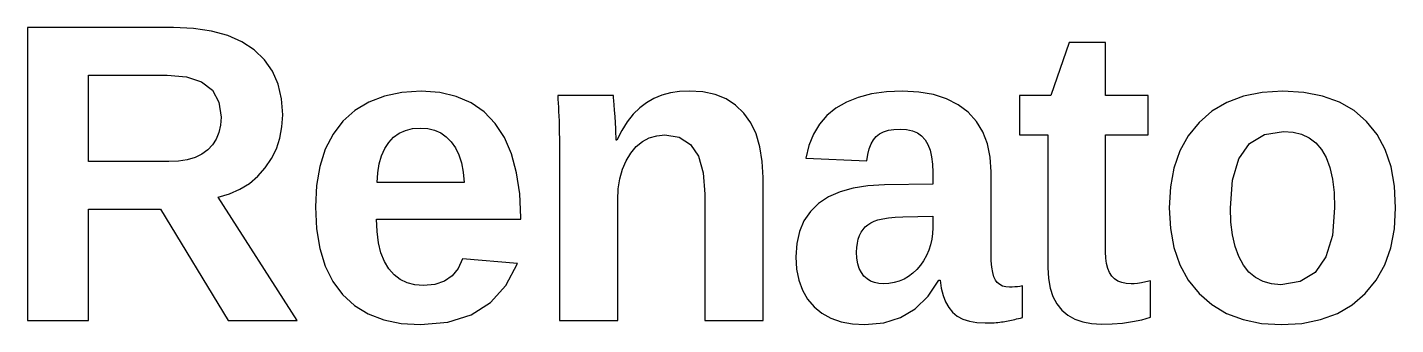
# Model space of a CAD drawing. Header units: metres. Extents: x 18 to 589, y 31 to 387.
# Drawn here: x 174.36 to 210.11, y 320.57 to 328.32 of the extents above; entities that cross this region are included whole.
import ezdxf

# ---------------------------------------------------------------- set-up
doc = ezdxf.new("R2010")
doc.units = ezdxf.units.M

msp = doc.modelspace()

# ---------------------------------------------------------------- linework, layer by layer
for p, q in [((178.175, 328.322), (174.356, 328.322)), ((174.356, 328.322), (174.356, 320.678)), ((178.697, 328.298), (178.175, 328.322)), ((179.169, 328.228), (178.697, 328.298)), ((179.591, 328.11), (179.169, 328.228)), ((179.963, 327.945), (179.591, 328.11)), ((180.285, 327.733), (179.963, 327.945)), ((201.578, 327.926), (201.101, 326.548)), ((202.533, 327.926), (201.578, 327.926)), ((202.533, 326.548), (202.533, 327.926)), ((180.553, 327.477), (180.285, 327.733)), ((180.761, 327.18), (180.553, 327.477)), ((180.91, 326.842), (180.761, 327.18)), ((175.956, 324.823), (175.956, 327.08)), ((175.956, 327.08), (178.007, 327.08)), ((178.007, 327.08), (178.515, 327.035)), ((178.515, 327.035), (178.91, 326.903)), ((178.91, 326.903), (179.192, 326.683)), ((180.999, 326.463), (180.91, 326.842)), ((179.192, 326.683), (179.361, 326.375)), ((181.029, 326.043), (180.999, 326.463)), ((183.687, 326.531), (183.278, 326.375)), ((184.144, 326.625), (183.687, 326.531)), ((184.649, 326.656), (184.144, 326.625)), ((185.131, 326.623), (184.649, 326.656)), ((185.565, 326.522), (185.131, 326.623)), ((185.951, 326.355), (185.565, 326.522)), ((189.67, 326.548), (188.216, 326.548)), ((188.216, 326.548), (188.222, 326.45)), ((189.676, 326.493), (189.67, 326.548)), ((189.684, 326.41), (189.676, 326.493)), ((190.731, 326.467), (190.538, 326.358)), ((190.939, 326.552), (190.731, 326.467)), ((191.162, 326.613), (190.939, 326.552)), ((191.399, 326.65), (191.162, 326.613)), ((191.65, 326.662), (191.399, 326.65)), ((192.006, 326.639), (191.65, 326.662)), ((192.327, 326.57), (192.006, 326.639)), ((192.613, 326.455), (192.327, 326.57)), ((192.865, 326.294), (192.613, 326.455)), ((196.071, 326.497), (195.76, 326.373)), ((196.418, 326.586), (196.071, 326.497)), ((196.803, 326.639), (196.418, 326.586)), ((197.225, 326.656), (196.803, 326.639)), ((197.65, 326.634), (197.225, 326.656)), ((198.033, 326.569), (197.65, 326.634)), ((198.376, 326.459), (198.033, 326.569)), ((198.678, 326.306), (198.376, 326.459)), ((201.101, 326.548), (200.282, 326.548)), ((200.282, 326.548), (200.282, 325.517)), ((203.645, 326.548), (202.533, 326.548)), ((203.645, 325.517), (203.645, 326.548)), ((206.137, 326.527), (205.699, 326.364)), ((206.624, 326.624), (206.137, 326.527)), ((207.161, 326.656), (206.624, 326.624)), ((207.709, 326.625), (207.161, 326.656)), ((208.202, 326.531), (207.709, 326.625)), ((208.641, 326.374), (208.202, 326.531)), ((179.361, 326.375), (179.417, 325.978)), ((182.917, 326.156), (182.604, 325.875)), ((183.278, 326.375), (182.917, 326.156)), ((186.29, 326.12), (185.951, 326.355)), ((186.581, 325.818), (186.29, 326.12)), ((188.222, 326.45), (188.228, 326.347)), ((188.228, 326.347), (188.234, 326.239)), ((188.234, 326.239), (188.24, 326.126)), ((188.24, 326.126), (188.245, 326.008)), ((189.693, 326.3), (189.684, 326.41)), ((189.703, 326.162), (189.693, 326.3)), ((189.713, 325.997), (189.703, 326.162)), ((190.357, 326.222), (190.189, 326.056)), ((190.538, 326.358), (190.357, 326.222)), ((193.082, 326.087), (192.865, 326.294)), ((195.487, 326.214), (195.251, 326.021)), ((195.76, 326.373), (195.487, 326.214)), ((198.94, 326.108), (198.678, 326.306)), ((199.156, 325.871), (198.94, 326.108)), ((205.312, 326.137), (204.974, 325.845)), ((205.699, 326.364), (205.312, 326.137)), ((209.025, 326.155), (208.641, 326.374)), ((209.355, 325.872), (209.025, 326.155)), ((179.404, 325.769), (179.362, 325.579)), ((179.417, 325.978), (179.404, 325.769)), ((181.01, 325.731), (181.029, 326.043)), ((182.604, 325.875), (182.344, 325.536)), ((186.821, 325.452), (186.581, 325.818)), ((188.245, 326.008), (188.25, 325.881)), ((188.25, 325.881), (188.254, 325.74)), ((188.254, 325.74), (188.257, 325.585)), ((189.723, 325.829), (189.713, 325.997)), ((189.73, 325.684), (189.723, 325.829)), ((190.034, 325.861), (189.892, 325.636)), ((190.189, 326.056), (190.034, 325.861)), ((193.262, 325.835), (193.082, 326.087)), ((193.401, 325.542), (193.262, 325.835)), ((195.055, 325.794), (194.898, 325.534)), ((195.251, 326.021), (195.055, 325.794)), ((199.325, 325.596), (199.156, 325.871)), ((204.974, 325.845), (204.693, 325.497)), ((209.628, 325.531), (209.355, 325.872)), ((179.292, 325.409), (179.195, 325.258)), ((179.362, 325.579), (179.292, 325.409)), ((180.865, 325.159), (180.956, 325.436)), ((180.956, 325.436), (181.01, 325.731)), ((182.344, 325.536), (182.142, 325.143)), ((183.8, 325.322), (183.926, 325.457)), ((183.926, 325.457), (184.072, 325.561)), ((184.072, 325.561), (184.238, 325.636)), ((184.238, 325.636), (184.423, 325.681)), ((184.423, 325.681), (184.628, 325.696)), ((184.628, 325.696), (184.821, 325.682)), ((184.821, 325.682), (184.998, 325.639)), ((184.998, 325.639), (185.159, 325.568)), ((185.159, 325.568), (185.303, 325.469)), ((185.303, 325.469), (185.431, 325.341)), ((187.008, 325.023), (186.821, 325.452)), ((188.257, 325.585), (188.258, 325.417)), ((188.258, 325.417), (188.259, 325.235)), ((189.736, 325.561), (189.73, 325.684)), ((189.739, 325.46), (189.736, 325.561)), ((189.74, 325.381), (189.739, 325.46)), ((189.762, 325.381), (189.74, 325.381)), ((189.892, 325.636), (189.762, 325.381)), ((190.428, 325.346), (190.607, 325.441)), ((190.607, 325.441), (190.802, 325.498)), ((190.802, 325.498), (191.015, 325.517)), ((191.015, 325.517), (191.392, 325.455)), ((191.392, 325.455), (191.685, 325.27)), ((193.501, 325.205), (193.401, 325.542)), ((194.898, 325.534), (194.781, 325.241)), ((196.404, 325.282), (196.466, 325.389)), ((196.466, 325.389), (196.539, 325.476)), ((196.539, 325.476), (196.627, 325.546)), ((196.627, 325.546), (196.733, 325.6)), ((196.733, 325.6), (196.858, 325.638)), ((196.858, 325.638), (197, 325.661)), ((197, 325.661), (197.16, 325.669)), ((197.16, 325.669), (197.332, 325.658)), ((197.332, 325.658), (197.484, 325.624)), ((197.484, 325.624), (197.615, 325.568)), ((197.615, 325.568), (197.726, 325.49)), ((197.726, 325.49), (197.817, 325.39)), ((197.817, 325.39), (197.889, 325.266)), ((199.445, 325.285), (199.325, 325.596)), ((200.282, 325.517), (201.025, 325.517)), ((201.025, 325.517), (201.025, 322.056)), ((202.533, 322.468), (202.533, 325.517)), ((202.533, 325.517), (203.645, 325.517)), ((204.693, 325.497), (204.475, 325.1)), ((206.294, 325.291), (206.683, 325.53)), ((206.683, 325.53), (207.182, 325.609)), ((207.182, 325.609), (207.431, 325.59)), ((207.431, 325.59), (207.654, 325.534)), ((207.654, 325.534), (207.852, 325.439)), ((207.852, 325.439), (208.026, 325.307)), ((209.839, 325.135), (209.628, 325.531)), ((179.07, 325.126), (178.918, 325.017)), ((179.195, 325.258), (179.07, 325.126)), ((180.737, 324.899), (180.865, 325.159)), ((182.142, 325.143), (181.998, 324.696)), ((183.612, 324.975), (183.695, 325.16)), ((183.695, 325.16), (183.8, 325.322)), ((185.431, 325.341), (185.54, 325.184)), ((185.54, 325.184), (185.629, 325)), ((187.141, 324.532), (187.008, 325.023)), ((188.259, 325.235), (188.259, 320.678)), ((190.001, 324.842), (190.123, 325.042)), ((190.123, 325.042), (190.267, 325.213)), ((190.267, 325.213), (190.428, 325.346)), ((191.685, 325.27), (191.894, 324.96)), ((193.561, 324.826), (193.501, 325.205)), ((194.781, 325.241), (194.703, 324.915)), ((196.318, 325.007), (196.355, 325.154)), ((196.355, 325.154), (196.404, 325.282)), ((197.889, 325.266), (197.945, 325.119)), ((197.945, 325.119), (197.985, 324.948)), ((199.518, 324.937), (199.445, 325.285)), ((204.475, 325.1), (204.318, 324.654)), ((206.016, 324.893), (206.294, 325.291)), ((208.026, 325.307), (208.175, 325.137)), ((208.175, 325.137), (208.298, 324.926)), ((209.991, 324.685), (209.839, 325.135)), ((178.05, 324.823), (175.956, 324.823)), ((178.306, 324.835), (178.05, 324.823)), ((178.536, 324.871), (178.306, 324.835)), ((178.74, 324.932), (178.536, 324.871)), ((178.918, 325.017), (178.74, 324.932)), ((180.573, 324.657), (180.737, 324.899)), ((181.998, 324.696), (181.912, 324.195)), ((183.511, 324.532), (183.551, 324.765)), ((183.551, 324.765), (183.612, 324.975)), ((185.629, 325), (185.697, 324.786)), ((185.697, 324.786), (185.745, 324.545)), ((189.906, 324.62), (190.001, 324.842)), ((191.894, 324.96), (192.02, 324.528)), ((193.581, 324.405), (193.561, 324.826)), ((194.703, 324.915), (196.292, 324.839)), ((196.292, 324.839), (196.318, 325.007)), ((197.985, 324.948), (198.009, 324.753)), ((198.009, 324.753), (198.017, 324.535)), ((199.542, 324.551), (199.518, 324.937)), ((205.849, 324.335), (206.016, 324.893)), ((208.298, 324.926), (208.394, 324.668)), ((208.394, 324.668), (208.462, 324.364)), ((210.082, 324.179), (209.991, 324.685)), ((180.157, 324.254), (180.378, 324.44)), ((180.378, 324.44), (180.573, 324.657)), ((183.494, 324.275), (183.511, 324.532)), ((185.745, 324.545), (185.772, 324.275)), ((187.221, 323.979), (187.141, 324.532)), ((189.797, 324.111), (189.838, 324.376)), ((189.838, 324.376), (189.906, 324.62)), ((192.02, 324.528), (192.062, 323.971)), ((193.581, 320.678), (193.581, 324.405)), ((198.017, 324.535), (198.017, 324.237)), ((199.542, 322.414), (199.542, 324.551)), ((204.318, 324.654), (204.225, 324.16)), ((205.794, 323.618), (205.849, 324.335)), ((208.462, 324.364), (208.503, 324.014)), ((179.341, 323.89), (179.639, 323.979)), ((179.639, 323.979), (179.911, 324.101)), ((179.911, 324.101), (180.157, 324.254)), ((181.912, 324.195), (181.883, 323.64)), ((185.772, 324.275), (183.494, 324.275)), ((187.248, 323.363), (187.221, 323.979)), ((189.784, 323.824), (189.797, 324.111)), ((192.062, 323.971), (192.062, 320.678)), ((195.592, 324.034), (195.29, 323.899)), ((195.936, 324.132), (195.592, 324.034)), ((196.323, 324.192), (195.936, 324.132)), ((196.753, 324.215), (196.323, 324.192)), ((198.017, 324.237), (196.753, 324.215)), ((204.225, 324.16), (204.193, 323.618)), ((208.503, 324.014), (208.517, 323.618)), ((210.112, 323.618), (210.082, 324.179)), ((181.408, 320.678), (179.341, 323.89)), ((181.883, 323.64), (181.911, 323.068)), ((189.784, 320.678), (189.784, 323.824)), ((195.031, 323.727), (194.817, 323.518)), ((195.29, 323.899), (195.031, 323.727)), ((204.193, 323.618), (204.225, 323.074)), ((205.807, 323.244), (205.794, 323.618)), ((208.517, 323.618), (208.461, 322.896)), ((210.08, 323.072), (210.112, 323.618)), ((175.956, 323.58), (177.833, 323.58)), ((175.956, 320.678), (175.956, 323.58)), ((177.833, 323.58), (179.607, 320.678)), ((183.496, 322.994), (183.483, 323.32)), ((183.483, 323.32), (187.248, 323.32)), ((187.248, 323.32), (187.248, 323.363)), ((194.651, 323.275), (194.532, 322.998)), ((194.817, 323.518), (194.651, 323.275)), ((196.397, 323.226), (196.482, 323.268)), ((196.482, 323.268), (196.583, 323.303)), ((196.583, 323.303), (196.709, 323.333)), ((196.709, 323.333), (196.86, 323.356)), ((196.86, 323.356), (197.036, 323.373)), ((197.036, 323.373), (197.236, 323.385)), ((197.236, 323.385), (198.017, 323.396)), ((198.017, 323.396), (198.017, 323.098)), ((205.848, 322.908), (205.807, 323.244)), ((181.911, 323.068), (181.996, 322.553)), ((183.534, 322.702), (183.496, 322.994)), ((194.532, 322.998), (194.461, 322.685)), ((196.068, 322.801), (196.101, 322.895)), ((196.101, 322.895), (196.143, 322.978)), ((196.143, 322.978), (196.194, 323.052)), ((196.194, 323.052), (196.253, 323.118)), ((196.253, 323.118), (196.321, 323.176)), ((196.321, 323.176), (196.397, 323.226)), ((198.011, 322.945), (197.99, 322.796)), ((198.017, 323.098), (198.011, 322.945)), ((204.225, 323.074), (204.318, 322.578)), ((205.916, 322.609), (205.848, 322.908)), ((208.461, 322.896), (208.292, 322.334)), ((209.985, 322.575), (210.08, 323.072)), ((181.996, 322.553), (182.139, 322.096)), ((183.597, 322.443), (183.534, 322.702)), ((194.461, 322.685), (194.437, 322.338)), ((196.026, 322.457), (196.031, 322.582)), ((196.031, 322.582), (196.045, 322.697)), ((196.045, 322.697), (196.068, 322.801)), ((197.957, 322.65), (197.91, 322.507)), ((197.99, 322.796), (197.957, 322.65)), ((204.318, 322.578), (204.475, 322.131)), ((206.011, 322.348), (205.916, 322.609)), ((209.827, 322.128), (209.985, 322.575)), ((183.686, 322.218), (183.597, 322.443)), ((183.8, 322.026), (183.686, 322.218)), ((185.724, 322.289), (185.615, 322.037)), ((187.161, 322.164), (185.724, 322.289)), ((186.86, 321.59), (187.161, 322.164)), ((194.437, 322.338), (194.456, 322.017)), ((196.034, 322.299), (196.026, 322.457)), ((196.057, 322.158), (196.034, 322.299)), ((197.777, 322.236), (197.694, 322.116)), ((197.849, 322.368), (197.777, 322.236)), ((197.91, 322.507), (197.849, 322.368)), ((199.546, 322.229), (199.542, 322.414)), ((199.56, 322.068), (199.546, 322.229)), ((202.539, 322.306), (202.533, 322.468)), ((202.559, 322.161), (202.539, 322.306)), ((206.133, 322.124), (206.011, 322.348)), ((208.292, 322.334), (208.011, 321.932)), ((182.139, 322.096), (182.337, 321.696)), ((183.938, 321.869), (183.8, 322.026)), ((184.097, 321.747), (183.938, 321.869)), ((185.459, 321.841), (185.255, 321.701)), ((185.615, 322.037), (185.459, 321.841)), ((194.456, 322.017), (194.513, 321.726)), ((196.096, 322.033), (196.057, 322.158)), ((196.15, 321.926), (196.096, 322.033)), ((196.219, 321.836), (196.15, 321.926)), ((196.301, 321.763), (196.219, 321.836)), ((197.385, 321.828), (197.265, 321.758)), ((197.498, 321.912), (197.385, 321.828)), ((197.601, 322.008), (197.498, 321.912)), ((197.694, 322.116), (197.601, 322.008)), ((199.582, 321.932), (199.56, 322.068)), ((199.613, 321.82), (199.582, 321.932)), ((199.653, 321.733), (199.613, 321.82)), ((201.025, 322.056), (201.039, 321.774)), ((202.592, 322.035), (202.559, 322.161)), ((202.637, 321.927), (202.592, 322.035)), ((202.696, 321.836), (202.637, 321.927)), ((202.768, 321.763), (202.696, 321.836)), ((204.475, 322.131), (204.693, 321.733)), ((206.28, 321.939), (206.133, 322.124)), ((206.452, 321.796), (206.28, 321.939)), ((208.011, 321.932), (207.618, 321.691)), ((209.605, 321.73), (209.827, 322.128)), ((182.337, 321.696), (182.593, 321.353)), ((184.278, 321.659), (184.097, 321.747)), ((184.48, 321.607), (184.278, 321.659)), ((184.704, 321.589), (184.48, 321.607)), ((185.003, 321.617), (184.704, 321.589)), ((185.255, 321.701), (185.003, 321.617)), ((186.456, 321.144), (186.86, 321.59)), ((194.513, 321.726), (194.609, 321.465)), ((194.609, 321.465), (194.742, 321.234)), ((196.393, 321.706), (196.301, 321.763)), ((196.496, 321.665), (196.393, 321.706)), ((196.609, 321.641), (196.496, 321.665)), ((196.732, 321.633), (196.609, 321.641)), ((196.872, 321.641), (196.732, 321.633)), ((197.008, 321.664), (196.872, 321.641)), ((197.139, 321.703), (197.008, 321.664)), ((197.265, 321.758), (197.139, 321.703)), ((197.893, 321.309), (198.175, 321.725)), ((198.175, 321.725), (198.207, 321.725)), ((198.207, 321.725), (198.238, 321.516)), ((198.238, 321.516), (198.286, 321.329)), ((199.703, 321.666), (199.653, 321.733)), ((199.766, 321.613), (199.703, 321.666)), ((199.84, 321.576), (199.766, 321.613)), ((199.926, 321.553), (199.84, 321.576)), ((200.025, 321.546), (199.926, 321.553)), ((200.094, 321.547), (200.025, 321.546)), ((200.162, 321.551), (200.094, 321.547)), ((200.229, 321.558), (200.162, 321.551)), ((200.295, 321.567), (200.229, 321.558)), ((200.361, 321.579), (200.295, 321.567)), ((200.361, 320.754), (200.361, 321.579)), ((201.039, 321.774), (201.083, 321.522)), ((201.083, 321.522), (201.156, 321.3)), ((202.855, 321.706), (202.768, 321.763)), ((202.955, 321.665), (202.855, 321.706)), ((203.071, 321.641), (202.955, 321.665)), ((203.2, 321.633), (203.071, 321.641)), ((203.278, 321.636), (203.2, 321.633)), ((203.368, 321.645), (203.278, 321.636)), ((203.47, 321.66), (203.368, 321.645)), ((203.584, 321.681), (203.47, 321.66)), ((203.71, 321.709), (203.584, 321.681)), ((203.71, 320.765), (203.71, 321.709)), ((204.693, 321.733), (204.974, 321.383)), ((206.648, 321.693), (206.452, 321.796)), ((206.868, 321.632), (206.648, 321.693)), ((207.112, 321.611), (206.868, 321.632)), ((207.618, 321.691), (207.112, 321.611)), ((209.32, 321.381), (209.605, 321.73)), ((182.593, 321.353), (182.902, 321.071)), ((185.95, 320.825), (186.456, 321.144)), ((194.742, 321.234), (194.914, 321.033)), ((197.558, 320.985), (197.893, 321.309)), ((198.286, 321.329), (198.351, 321.163)), ((198.351, 321.163), (198.435, 321.018)), ((201.156, 321.3), (201.257, 321.108)), ((201.257, 321.108), (201.388, 320.946)), ((204.974, 321.383), (205.311, 321.09)), ((205.311, 321.09), (205.694, 320.862)), ((208.589, 320.861), (208.979, 321.089)), ((208.979, 321.089), (209.32, 321.381)), ((182.902, 321.071), (183.26, 320.852)), ((183.26, 320.852), (183.667, 320.695)), ((185.34, 320.633), (185.95, 320.825)), ((194.914, 321.033), (195.12, 320.866)), ((195.12, 320.866), (195.356, 320.736)), ((195.356, 320.736), (195.622, 320.644)), ((196.734, 320.616), (197.172, 320.754)), ((197.172, 320.754), (197.558, 320.985)), ((198.435, 321.018), (198.535, 320.895)), ((198.535, 320.895), (198.657, 320.793)), ((198.657, 320.793), (198.803, 320.714)), ((200.257, 320.729), (200.308, 320.741)), ((200.308, 320.741), (200.361, 320.754)), ((201.388, 320.946), (201.546, 320.815)), ((201.546, 320.815), (201.729, 320.712)), ((203.478, 320.698), (203.71, 320.765)), ((205.694, 320.862), (206.125, 320.7)), ((208.151, 320.699), (208.589, 320.861)), ((174.356, 320.678), (175.956, 320.678)), ((179.607, 320.678), (181.408, 320.678)), ((183.667, 320.695), (184.123, 320.601)), ((184.123, 320.601), (184.628, 320.57)), ((184.628, 320.57), (185.34, 320.633)), ((188.259, 320.678), (189.784, 320.678)), ((192.062, 320.678), (193.581, 320.678)), ((195.622, 320.644), (195.918, 320.588)), ((195.918, 320.588), (196.243, 320.57)), ((196.243, 320.57), (196.734, 320.616)), ((198.803, 320.714), (198.973, 320.658)), ((198.973, 320.658), (199.166, 320.624)), ((199.166, 320.624), (199.384, 320.613)), ((199.384, 320.613), (199.448, 320.613)), ((199.448, 320.613), (199.508, 320.615)), ((199.508, 320.615), (199.565, 320.617)), ((199.565, 320.617), (199.619, 320.62)), ((199.619, 320.62), (199.669, 320.624)), ((199.669, 320.624), (199.718, 320.628)), ((199.718, 320.628), (199.765, 320.633)), ((199.765, 320.633), (199.811, 320.639)), ((199.811, 320.639), (199.856, 320.645)), ((199.856, 320.645), (199.9, 320.651)), ((199.9, 320.651), (199.943, 320.658)), ((199.943, 320.658), (199.987, 320.666)), ((199.987, 320.666), (200.03, 320.674)), ((200.03, 320.674), (200.073, 320.684)), ((200.073, 320.684), (200.117, 320.694)), ((200.117, 320.694), (200.161, 320.705)), ((200.161, 320.705), (200.208, 320.717)), ((200.208, 320.717), (200.257, 320.729)), ((201.729, 320.712), (201.936, 320.639)), ((201.936, 320.639), (202.168, 320.595)), ((202.168, 320.595), (202.424, 320.58)), ((202.424, 320.58), (202.707, 320.588)), ((202.707, 320.588), (202.976, 320.61)), ((202.976, 320.61), (203.234, 320.647)), ((203.234, 320.647), (203.478, 320.698)), ((206.125, 320.7), (206.603, 320.602)), ((206.603, 320.602), (207.128, 320.57)), ((207.128, 320.57), (207.664, 320.602)), ((207.664, 320.602), (208.151, 320.699))]:
    msp.add_line(p, q)

doc.saveas('drawing.dxf')
